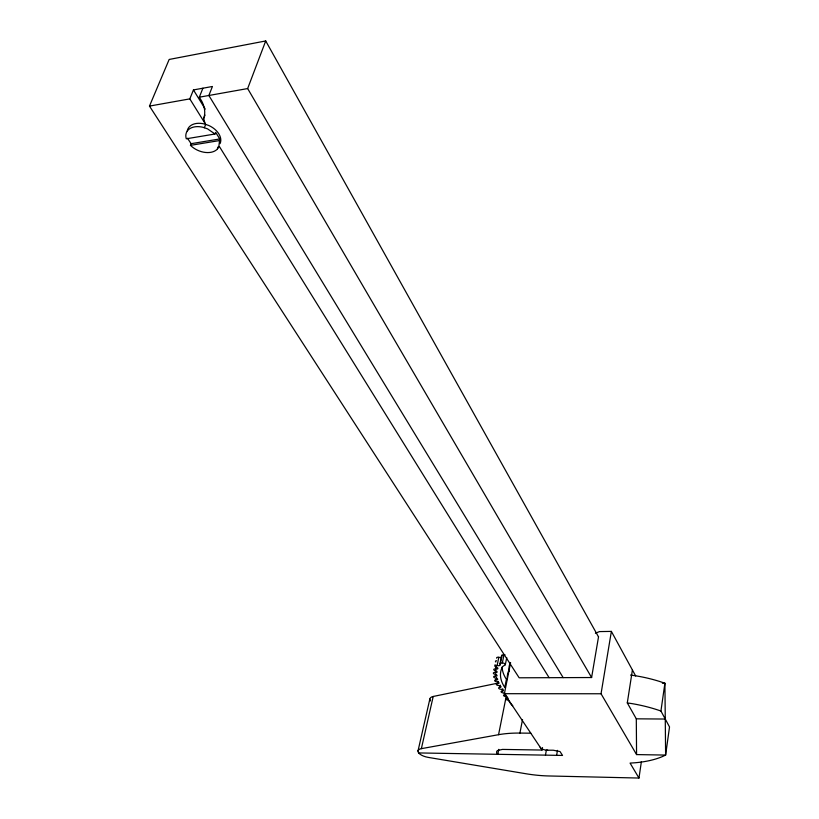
<?xml version="1.0" encoding="UTF-8"?>
<svg xmlns="http://www.w3.org/2000/svg" width="819" height="819" viewBox="0 0 819 819"><rect width="100%" height="100%" fill="white"/><g stroke="black" fill="none" stroke-linecap="round" stroke-linejoin="round"><path stroke-width="1.23" d="M496.867 683.343L433.21 696.467L421.365 748.658A9.869 4.126 13.2 0 0 418.663 752.917A9.869 4.126 13.2 0 0 428.163 757.38L525.829 773.73A76.914 33.313 11.7 0 0 549.017 775.972L638.974 778.05L630.077 763.093L634.991 762.776A84.644 37.746 10.5 0 0 662.08 756.715L665.622 755.077L669.522 726.944L660.933 711.025L664.905 683.22L659.459 681.408A79.975 36.241 9.9 0 0 636.435 675.931L630.538 675.051M638.974 778.05L641.39 761.609M662.376 683.23L664.905 683.22L665.622 755.077L636.568 754.586L636.302 718.826L627.293 702.907L632.411 669.983M636.568 754.586L601.044 693.765L611.373 631.398L599.416 631.592L595.403 633.261M598.515 636.895L265.714 40.95L169.164 59.459L149.478 106.091L519.164 677.794L591.605 677.528L598.546 636.711M556.613 755.333L557.493 750.378M545.464 755.138L546.355 750.194L553.255 750.224L560.012 751.555L562.551 755.435L418.673 752.937M498.781 749.365L497.798 754.309A8.948 3.798 12 0 1 497.542 750.532L502.457 749.416L542.055 750.05L542.516 747.573M421.365 748.658L498.556 734.694A75.092 31.613 11.4 0 1 519.922 733.077L522.532 719.522M498.556 734.694L506.337 695.812M504.862 693.202A1.863 0.839 12 0 0 503.49 692.925A1.863 0.85 12 0 1 501.187 692.014A1.863 0.85 12 0 1 502.262 691.093L502.733 688.789M542.055 750.05L504.381 693.693L510.616 662.684M502.262 691.093A1.863 0.85 12.1 0 0 503.347 690.182A1.863 0.85 12.1 0 0 501.033 689.26A1.863 0.85 12.1 0 1 498.73 688.339A1.863 0.85 12.1 0 1 499.805 687.417A1.873 0.86 12.1 0 0 500.941 686.506A1.873 0.86 12.1 0 0 498.648 685.564A1.914 0.88 12.1 0 1 496.406 684.561A1.914 0.88 12.1 0 1 497.635 683.681A1.914 0.88 12.1 0 0 498.976 682.841A1.914 0.88 12.1 0 0 496.795 681.797A1.914 0.88 12.2 0 1 494.676 680.712A1.914 0.88 12.2 0 1 496.119 679.924A1.925 0.88 12.2 0 0 497.665 679.176A1.925 0.88 12.2 0 0 495.618 678.05A1.925 0.891 12.2 0 1 493.652 676.893A1.925 0.891 12.2 0 1 495.3 676.197A1.925 0.891 12.2 0 0 497.041 675.552A1.925 0.891 12.2 0 0 495.157 674.354A1.935 0.891 12.2 0 1 493.345 673.136A1.935 0.891 12.2 0 1 495.188 672.542A1.935 0.901 12.2 0 0 497.113 672A1.935 0.901 12.2 0 0 495.393 670.751A1.935 0.901 12.2 0 1 493.765 669.481A1.935 0.901 12.2 0 1 495.782 668.99A1.945 0.901 12.2 0 0 497.88 668.56A1.945 0.901 12.2 0 0 496.355 667.27A2.017 0.942 12.1 0 1 494.942 665.919A2.017 0.942 12.1 0 1 497.133 665.519A2.733 1.28 12.1 0 0 499.815 665.417A2.733 1.28 12.1 0 0 499.897 664.025A1.925 0.901 12.1 0 1 500.307 663.451L502.334 662.888L504.023 654.647A2.57 1.218 12 0 1 505.026 654.821M499.805 687.417L500.276 685.104M505.323 664.659L506.756 657.606M497.133 665.519L498.822 657.309A2.723 1.29 12.1 0 0 501.648 657.104M495.3 676.197L495.782 673.863M496.119 679.924L496.601 677.6M499.897 664.025L501.586 655.794A1.914 0.911 12 0 1 501.996 655.22L504.023 654.647M500.399 663.41L502.088 655.18M497.635 683.681L498.106 681.367M495.782 668.99L496.263 666.656M495.188 672.542L495.669 670.208M417.977 751.084L429.842 699.047M591.605 677.528L247.655 88.554L265.714 40.95M219.758 138.964L191.124 143.683L190.469 145.352A17.721 11.794 24.2 0 0 216.963 149.468L218.786 146.959L219.758 138.964L215.663 132.33L215.018 133.999L186.292 138.79A17.721 11.794 24.2 0 1 203.163 127.334L207.545 128.87L215.018 133.999M217.455 148.792L218.304 146.57M204.351 127.754L205.661 124.406L189.813 98.884L193.448 89.926L212.428 86.486L208.865 95.485L563.155 677.63M204.996 123.331L203.685 118.438L205.006 115.08M203.685 118.438A36.405 24.396 25.9 0 0 201.74 101.157L199.314 97.195L202.907 88.217M149.478 106.091L189.813 98.884M199.314 97.195L247.655 88.554M190.469 145.352L219.113 140.633M547.645 750.143L546.119 750.102A5.303 2.283 11.4 0 1 540.724 748.023L540.192 747.256M504.381 693.693L601.044 693.765M636.302 718.826L665.263 719.041M519.922 733.077L530.794 733.2M627.293 702.907L632.176 703.654A80.774 35.524 10.1 0 1 660.933 711.025M191.124 143.683L187.479 138.247M219.4 146.55L549.109 677.682M193.448 89.926L205.231 109.081M611.373 631.398L635.667 675.962M430.497 700.951A9.685 4.31 13.1 0 1 433.21 696.467M187.234 131.091A17.69 11.804 24.3 0 1 204.474 123.997L208.855 125.522A17.69 11.804 24.3 0 1 220.065 143.622M507.381 679.596A77.467 35.79 10.7 0 1 507.319 676.197L507.534 674.539A77.467 35.79 10.7 0 1 509.203 669.727M509.029 671.437A77.221 35.995 10.6 0 1 508.968 668.028L509.183 666.349A77.221 35.995 10.6 0 1 510.124 663.093M502.139 667.045A77.262 36.087 10.7 0 0 506.418 679.33L504.78 687.448A77.498 35.872 10.8 0 1 502.344 667.024L502.784 666.543A15.459 7.207 11.8 0 1 504.78 665.253A2.57 1.208 12 0 0 504.965 663.892A2.57 1.208 12 0 0 502.334 662.888M512.755 705.712A12.643 5.702 11.7 0 1 510.636 703.603L508.343 700.184A1.853 0.839 12 0 1 506.06 699.283A1.853 0.839 12 0 1 507.135 698.382A1.853 0.839 12 0 0 508.149 698.116M496.693 658.2A2.007 0.952 12.1 0 1 498.822 657.309M505.722 694.481A1.863 0.839 12 0 1 504.709 694.747A1.853 0.839 12 0 0 503.634 695.659A1.853 0.839 12 0 0 505.927 696.57A1.853 0.839 12 0 1 507.299 696.846M495.085 665.212A1.925 0.901 12.1 0 1 495.096 664.752M495.853 662.018A1.935 0.911 12.1 0 1 496.529 660.728"/></g></svg>
